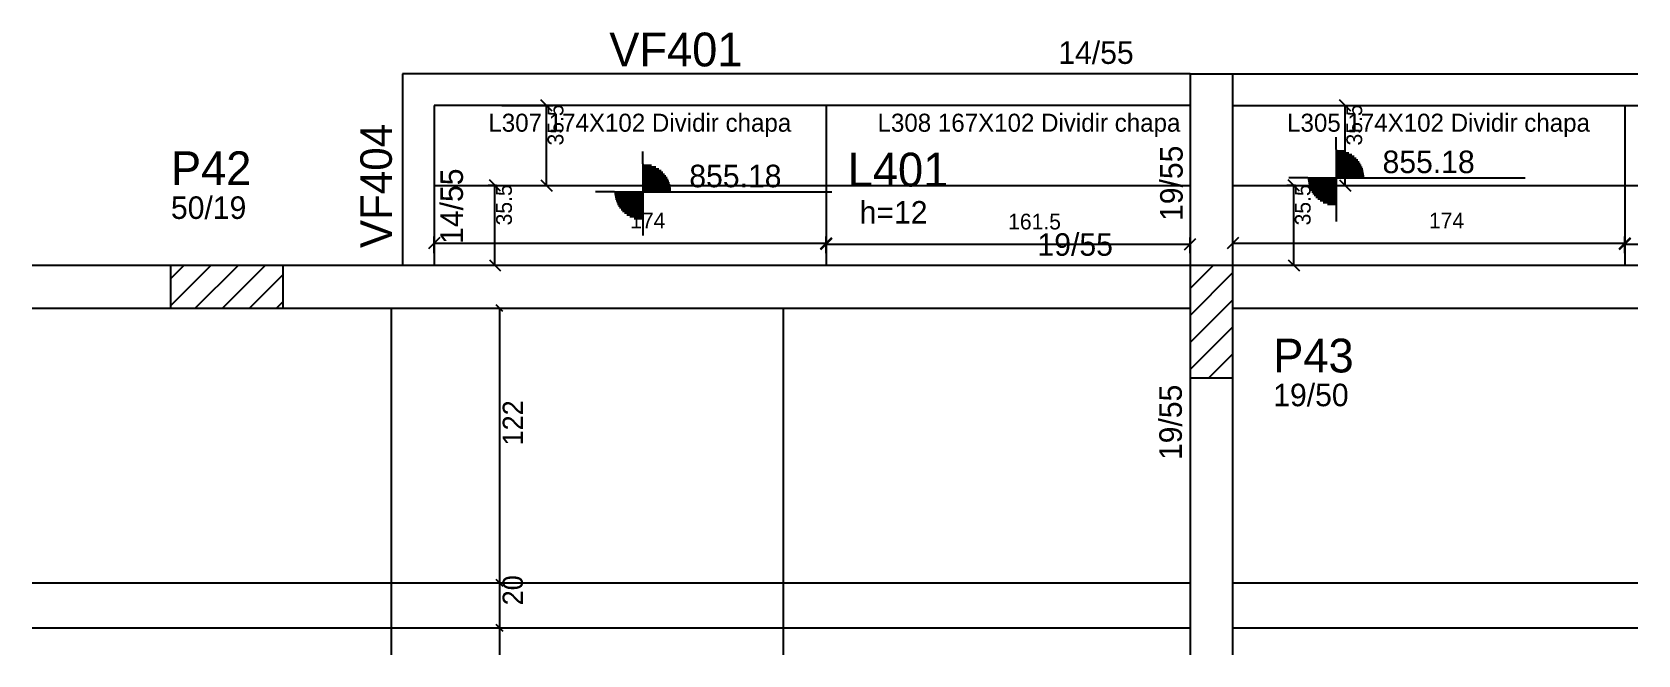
# Model space of a CAD drawing. Header units: metres. Extents: x 2772 to 3484, y 2360 to 2637.
import ezdxf

# ---------------------------------------------------------------- set-up
doc = ezdxf.new("R2010")
doc.units = ezdxf.units.M
for name, color, linetype in [('3', 7, 'Continuous'), ('4', 7, 'Continuous'), ('7', 7, 'Continuous'), ('AUX00', 7, 'Continuous'), ('Painéis', 7, 'Continuous')]:
    doc.layers.add(name, color=color, linetype=linetype)

msp = doc.modelspace()

# ---------------------------------------------------------------- linework, layer by layer
at = {"layer": '3', "color": 3, "lineweight": 25}
for p, q in [((3285.47, 2618.12), (2935.97, 2618.12)), ((2935.97, 2618.12), (2935.97, 2533.12)), ((3304.47, 2618.12), (3484.21, 2618.12)), ((2949.97, 2604.12), (2949.97, 2533.12)), ((3285.47, 2604.12), (2949.97, 2604.12)), ((3304.47, 2604.12), (3484.21, 2604.12)), ((3350.23, 2584.52), (3350.23, 2590.03)), ((3042.55, 2578.24), (3042.55, 2583.75)), ((3350.23, 2584.52), (3350.23, 2559.52)), ((3350.23, 2583.91), (3354.08, 2583.91)), ((3350.23, 2583.12), (3355.98, 2583.12)), ((3350.23, 2582.33), (3357.3, 2582.33)), ((3350.23, 2581.54), (3358.34, 2581.54)), ((3350.23, 2580.74), (3359.18, 2580.74)), ((3350.23, 2579.95), (3359.89, 2579.95)), ((3042.55, 2578.24), (3042.55, 2553.24)), ((3042.55, 2577.64), (3046.4, 2577.64)), ((3042.55, 2576.84), (3048.3, 2576.84)), ((3042.55, 2576.05), (3049.62, 2576.05)), ((3042.55, 2575.26), (3050.66, 2575.26)), ((3042.55, 2574.46), (3051.51, 2574.46)), ((3042.55, 2573.67), (3052.22, 2573.67)), ((3042.55, 2572.88), (3052.81, 2572.88)), ((3350.23, 2579.16), (3360.49, 2579.16)), ((3350.23, 2578.36), (3361, 2578.36)), ((3350.23, 2577.57), (3361.43, 2577.57)), ((3350.23, 2576.78), (3361.79, 2576.78)), ((3350.23, 2575.99), (3362.08, 2575.99)), ((3350.23, 2575.19), (3362.32, 2575.19)), ((3350.23, 2574.4), (3362.5, 2574.4)), ((3350.23, 2573.61), (3362.63, 2573.61)), ((3350.23, 2572.81), (3362.73, 2572.81)), ((3030.05, 2565.74), (3021.62, 2565.74)), ((3030.05, 2565.74), (3055.05, 2565.74)), ((3042.55, 2572.09), (3053.32, 2572.09)), ((3042.55, 2571.29), (3053.75, 2571.29)), ((3042.55, 2570.5), (3054.11, 2570.5)), ((3042.55, 2569.71), (3054.41, 2569.71)), ((3042.55, 2568.91), (3054.64, 2568.91)), ((3042.55, 2568.12), (3054.82, 2568.12)), ((3042.55, 2567.33), (3054.95, 2567.33)), ((3042.55, 2566.54), (3055.05, 2566.54)), ((3055.05, 2565.74), (3126.47, 2565.74)), ((3337.73, 2572.02), (3329.3, 2572.02)), ((3337.73, 2572.02), (3362.73, 2572.02)), ((3350.23, 2571.23), (3337.73, 2571.23)), ((3350.23, 2570.44), (3337.83, 2570.44)), ((3350.23, 2569.64), (3337.96, 2569.64)), ((3350.23, 2568.85), (3338.14, 2568.85)), ((3350.23, 2568.06), (3338.37, 2568.06)), ((3350.23, 2567.26), (3338.67, 2567.26)), ((3350.23, 2566.47), (3339.03, 2566.47)), ((3350.23, 2565.68), (3339.46, 2565.68)), ((3362.73, 2572.02), (3434.15, 2572.02)), ((3042.55, 2564.95), (3030.05, 2564.95)), ((3042.55, 2564.16), (3030.15, 2564.16)), ((3042.55, 2563.36), (3030.28, 2563.36)), ((3042.55, 2562.57), (3030.46, 2562.57)), ((3042.55, 2561.78), (3030.7, 2561.78)), ((3042.55, 2560.99), (3030.99, 2560.99)), ((3042.55, 2560.19), (3031.35, 2560.19)), ((3042.55, 2559.4), (3031.78, 2559.4)), ((3042.55, 2558.61), (3032.29, 2558.61)), ((3350.23, 2564.89), (3339.97, 2564.89)), ((3350.23, 2564.09), (3340.57, 2564.09)), ((3350.23, 2563.3), (3341.27, 2563.3)), ((3350.23, 2562.51), (3342.12, 2562.51)), ((3350.23, 2561.71), (3343.16, 2561.71)), ((3350.23, 2560.92), (3344.48, 2560.92)), ((3350.23, 2560.13), (3346.38, 2560.13)), ((3350.23, 2559.52), (3350.23, 2552.65)), ((3042.55, 2557.81), (3032.89, 2557.81)), ((3042.55, 2557.02), (3033.6, 2557.02)), ((3042.55, 2556.23), (3034.44, 2556.23)), ((3042.55, 2555.44), (3035.48, 2555.44)), ((3042.55, 2554.64), (3036.8, 2554.64)), ((3042.55, 2553.85), (3038.7, 2553.85)), ((3042.55, 2553.24), (3042.55, 2546.37)), ((2832.97, 2515.19), (2850.91, 2533.12)), ((2832.97, 2527.21), (2838.89, 2533.12)), ((2843.93, 2514.12), (2862.93, 2533.12)), ((2855.95, 2514.12), (2874.95, 2533.12)), ((3285.47, 2522.91), (3295.68, 2533.12)), ((2867.97, 2514.12), (2882.97, 2529.12)), ((3285.47, 2510.89), (3304.47, 2529.89)), ((2879.99, 2514.12), (2882.97, 2517.1)), ((3285.47, 2498.87), (3304.47, 2517.87)), ((3285.47, 2486.85), (3304.47, 2505.85)), ((3293.76, 2483.12), (3304.47, 2493.83))]:
    msp.add_line(p, q, dxfattribs=at)
for points in [[(3285.47, 2618.12), (3285.47, 2533.12)], [(3285.47, 2618.12), (3304.47, 2618.12)], [(3304.47, 2533.12), (3304.47, 2618.12)], [(2832.97, 2533.12), (2771.53, 2533.12)], [(3285.47, 2533.12), (2882.97, 2533.12)], [(3484.21, 2533.12), (3304.47, 2533.12)], [(2771.53, 2514.12), (2832.97, 2514.12)], [(2882.97, 2514.12), (3285.47, 2514.12)], [(3304.47, 2514.12), (3484.21, 2514.12)], [(3285.47, 2483.12), (3285.47, 2360.12)], [(3304.47, 2360.12), (3304.47, 2483.12)]]:
    msp.add_lwpolyline(points, dxfattribs=at)
at = {"layer": '7', "color": 7, "lineweight": 25}
for points in [[(2882.97, 2533.12), (2832.97, 2533.12)], [(2832.97, 2533.12), (2832.97, 2514.12)], [(2882.97, 2514.12), (2882.97, 2533.12)], [(3304.47, 2533.12), (3285.47, 2533.12)], [(3285.47, 2533.12), (3285.47, 2483.12)], [(3304.47, 2483.12), (3304.47, 2533.12)], [(2832.97, 2514.12), (2882.97, 2514.12)], [(3285.47, 2483.12), (3304.47, 2483.12)]]:
    msp.add_lwpolyline(points, dxfattribs=at)
at = {"layer": 'Painéis', "color": 4, "lineweight": 25}
for p, q in [((2979.96, 2604.12), (3002.82, 2604.12)), ((2999.82, 2568.62), (2999.82, 2604.12)), ((3334.46, 2604.12), (3357.32, 2604.12)), ((3354.32, 2568.62), (3354.32, 2604.12)), ((2977.68, 2568.62), (2973.96, 2568.62)), ((2976.96, 2533.12), (2976.96, 2568.62)), ((2979.96, 2568.62), (3002.82, 2568.62)), ((3332.18, 2568.62), (3328.46, 2568.62)), ((3331.46, 2533.12), (3331.46, 2568.62)), ((3334.46, 2568.62), (3357.32, 2568.62)), ((2949.97, 2538.47), (2949.97, 2545.99)), ((3123.97, 2538.47), (3123.97, 2545.99)), ((3123.97, 2538.47), (3123.97, 2545.56)), ((3285.47, 2538.47), (3285.47, 2545.56)), ((3304.47, 2538.47), (3304.47, 2545.99)), ((3478.47, 2538.47), (3478.47, 2545.99)), ((3478.47, 2538.47), (3478.47, 2545.56)), ((2949.97, 2542.99), (3123.97, 2542.99)), ((3123.97, 2542.56), (3285.47, 2542.56)), ((3304.47, 2542.99), (3478.47, 2542.99)), ((3478.47, 2542.56), (3484.21, 2542.56)), ((2977.68, 2533.12), (2973.96, 2533.12)), ((3332.18, 2533.12), (3328.46, 2533.12)), ((2978.93, 2514.12), (2978.93, 2392.12)), ((2978.93, 2392.12), (2978.93, 2372.12)), ((2978.93, 2372.12), (2978.93, 2360.12))]:
    msp.add_line(p, q, dxfattribs=at)
at = {"layer": 'Painéis', "color": 200, "lineweight": 25}
for p, q in [((3123.97, 2604.12), (3123.97, 2533.12)), ((3478.47, 2604.12), (3478.47, 2533.12)), ((2949.97, 2568.62), (3285.47, 2568.62)), ((3304.47, 2568.62), (3484.21, 2568.62)), ((2930.97, 2360.12), (2930.97, 2514.12)), ((3104.97, 2360.12), (3104.97, 2514.12)), ((2771.53, 2392.12), (3285.47, 2392.12)), ((3304.47, 2392.12), (3484.21, 2392.12)), ((2771.53, 2372.12), (3285.47, 2372.12)), ((3304.47, 2372.12), (3484.21, 2372.12))]:
    msp.add_line(p, q, dxfattribs=at)
at = {"layer": 'Painéis', "color": 0, "lineweight": 25}
for p, q in [((2980.43, 2512.62), (2977.43, 2515.62)), ((2977.43, 2393.62), (2980.43, 2390.62)), ((2980.43, 2390.62), (2977.43, 2393.62)), ((2977.43, 2373.62), (2980.43, 2370.62)), ((2980.43, 2370.62), (2977.43, 2373.62))]:
    msp.add_line(p, q, dxfattribs=at)
for points in [[(3002.32, 2601.62), (2997.32, 2606.62)], [(3356.82, 2601.62), (3351.82, 2606.62)], [(2979.46, 2566.12), (2974.46, 2571.12)], [(2997.32, 2571.12), (3002.32, 2566.12)], [(3333.96, 2566.12), (3328.96, 2571.12)], [(3351.82, 2571.12), (3356.82, 2566.12)], [(2952.47, 2545.49), (2947.47, 2540.49)], [(3121.47, 2540.49), (3126.47, 2545.49)], [(3126.47, 2545.06), (3121.47, 2540.06)], [(3282.97, 2540.06), (3287.97, 2545.06)], [(3306.97, 2545.49), (3301.97, 2540.49)], [(3475.97, 2540.49), (3480.97, 2545.49)], [(3480.97, 2545.06), (3475.97, 2540.06)], [(2974.46, 2535.62), (2979.46, 2530.62)], [(3328.96, 2535.62), (3333.96, 2530.62)]]:
    msp.add_lwpolyline(points, dxfattribs=at)

# ---------------------------------------------------------------- texts
at = {"layer": '3', "color": 3, "lineweight": 25}
for s, p in [('14/55', (3226.97, 2622.59)), ('855.18', (3370.89, 2574.09)), ('855.18', (3063.21, 2567.81)), ('50/19', (2833.14, 2553.75)), ('h=12', (3138.8, 2551.67)), ('19/55', (3217.74, 2537.38)), ('19/50', (3322.37, 2470.56))]:
    msp.add_text(s, height=10, dxfattribs=at).set_placement(p)
for s, p in [('19/55', (3282.17, 2552.83)), ('14/55', (2962.75, 2542.66)), ('19/55', (3281.81, 2446.66))]:
    msp.add_text(s, height=10, rotation=90, dxfattribs=at).set_placement(p)
at = {"layer": '4', "color": 4, "lineweight": 25}
for s, p in [('VF401', (3027.69, 2621.49)), ('P42', (2833.14, 2568.75)), ('L401', (3133.53, 2568.14)), ('P43', (3322.37, 2485.56))]:
    msp.add_text(s, height=15, dxfattribs=at).set_placement(p)
msp.add_text('VF404', height=14, rotation=90, dxfattribs=at).set_placement((2931.19, 2540.8))
at = {"layer": 'AUX00', "color": 7, "lineweight": 25}
for s, p in [('L307^J174X102^JDividir chapa', (2974.03, 2592.47)), ('L308^J167X102^JDividir chapa', (3146.75, 2592.47)), ('L305^J174X102^JDividir chapa', (3328.53, 2592.47))]:
    msp.add_text(s, height=8, dxfattribs=at).set_placement(p)
at = {"layer": 'Painéis', "color": 1, "lineweight": 25}
for p in [(3007.32, 2586.37), (3361.82, 2586.37), (2984.46, 2550.87), (3338.96, 2550.87)]:
    msp.add_text('35.5', height=7, rotation=90, dxfattribs=at).set_placement(p)
for s, p in [('174', (3036.97, 2549.49)), ('161.5', (3204.72, 2549.06)), ('174', (3391.47, 2549.49))]:
    msp.add_text(s, height=7, dxfattribs=at).set_placement(p)
at = {"layer": 'Painéis', "color": 240, "lineweight": 25}
for s, p in [('122', (2989.38, 2453.12)), ('20', (2989.34, 2382.12))]:
    msp.add_text(s, height=9, rotation=90, dxfattribs=at).set_placement(p)

doc.saveas('drawing.dxf')
